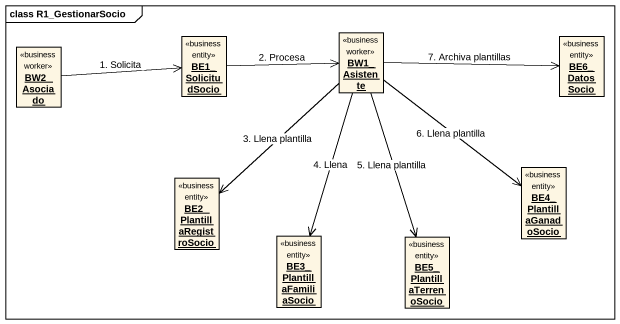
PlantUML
@startuml
mainframe class R1_GestionarSocio
hide circle
hide empty members
object BW1_Asistente <<business worker>>
object BW2_Asociado <<business worker>>
object BE1_SolicitudSocio <<business entity>>
object BE6_DatosSocio <<business entity>>
object BE2_PlantillaRegistroSocio <<business entity>>
object BE4_PlantillaGanadoSocio <<business entity>>
object BE3_PlantillaFamiliaSocio <<business entity>>
object BE5_PlantillaTerrenoSocio <<business entity>>
BW1_Asistente -right-> BE6_DatosSocio : 7. Archiva plantillas
BW1_Asistente --> BE2_PlantillaRegistroSocio : 3. Llena plantilla
BW1_Asistente --> BE4_PlantillaGanadoSocio : 6. Llena plantilla
BW1_Asistente --> BE3_PlantillaFamiliaSocio : 4. Llena
BW1_Asistente --> BE5_PlantillaTerrenoSocio : 5. Llena plantilla
BW2_Asociado -right-> BE1_SolicitudSocio : 1. Solicita
BE1_SolicitudSocio -right-> BW1_Asistente : 2. Procesa
@enduml
